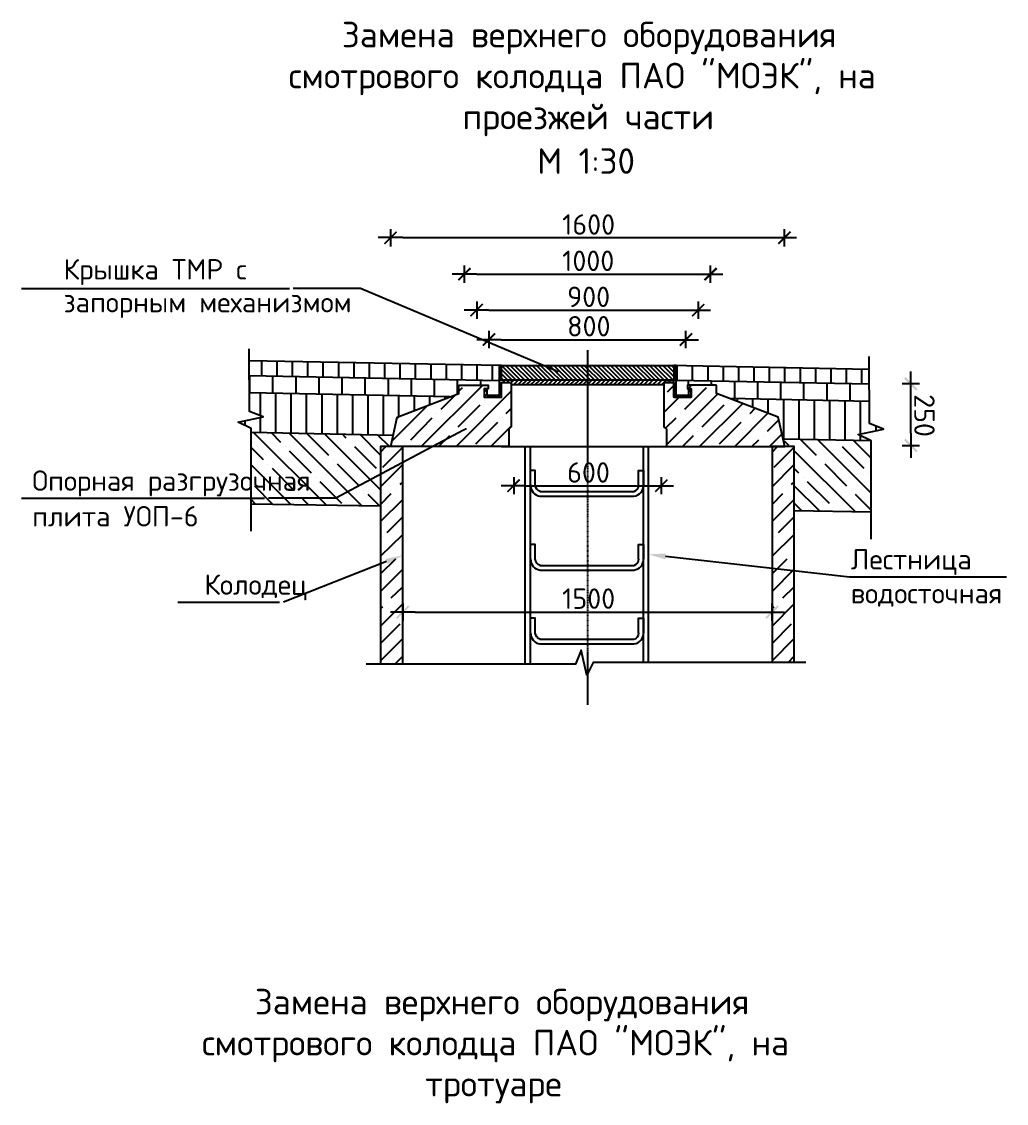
# Model space of a CAD drawing. Extents: x 8646 to 18206, y -17605 to -192.
# Drawn here: x 11870.8 to 12004.1, y -8153 to -8006.6 of the extents above; entities that cross this region are included whole.
import ezdxf

# ---------------------------------------------------------------- set-up
doc = ezdxf.new("R2010")
doc.units = 0
for name, color, linetype in [('PDF__0', 7, 'CONTINUOUS'), ('PDF__КОНСТРУКЦИЯ_КОЛОДЦА', 7, 'CONTINUOUS'), ('PDF__ТЕКСТ', 7, 'CONTINUOUS'), ('PDF__УСИЛЕНИЕ', 7, 'CONTINUOUS')]:
    doc.layers.add(name, color=color, linetype=linetype)
doc.styles.add('PDF_ISOCPEUR', font='isocpeur.ttf')

msp = doc.modelspace()

# ---------------------------------------------------------------- linework, layer by layer
at = {"layer": 'PDF__0', "linetype": 'CONTINUOUS'}
for points in [[(11922.428, -8035.825), (11919.08, -8035.825)], [(11920.733, -8034.681), (11920.733, -8037.012)], [(11972.435, -8035.825), (11975.74, -8035.825)], [(11974.087, -8037.012), (11974.087, -8034.681)], [(11930.734, -8039.597), (11930.734, -8041.928)], [(11964.086, -8041.928), (11964.086, -8039.597)], [(11932.429, -8040.783), (11929.081, -8040.783)], [(11962.433, -8040.783), (11965.739, -8040.783)], [(11932.429, -8044.47), (11932.429, -8046.801)], [(11962.433, -8046.801), (11962.433, -8044.47)], [(11934.082, -8045.657), (11930.734, -8045.657)], [(11960.738, -8045.657), (11964.086, -8045.657)], [(11934.082, -8048.454), (11934.082, -8050.785)], [(11960.738, -8050.785), (11960.738, -8048.454)], [(11935.735, -8049.641), (11932.429, -8049.641)], [(11959.085, -8049.641), (11962.433, -8049.641)], [(11991.208, -8057.269), (11991.208, -8053.963)], [(11992.353, -8055.616), (11990.022, -8055.616)], [(11991.208, -8062.312), (11991.208, -8065.617)], [(11990.022, -8063.964), (11992.353, -8063.964)], [(11937.43, -8068.245), (11937.43, -8070.576)], [(11957.433, -8070.576), (11957.433, -8068.245)], [(11939.083, -8069.431), (11935.735, -8069.431)], [(11955.738, -8069.431), (11959.085, -8069.431)], [(11922.428, -8085.366), (11922.428, -8087.697)], [(11972.435, -8087.697), (11972.435, -8085.366)], [(11924.081, -8086.51), (11920.733, -8086.51)], [(11970.74, -8086.51), (11974.087, -8086.51)]]:
    msp.add_lwpolyline(points, dxfattribs=at)
for points in [[(11921.496, -8034.935), (11920.012, -8036.757), (11919.843, -8036.588)], [(11921.665, -8035.105), (11921.496, -8034.935), (11920.012, -8036.757)], [(11973.155, -8036.588), (11973.367, -8036.757), (11974.808, -8034.935)], [(11973.367, -8036.757), (11974.808, -8034.935), (11975.02, -8035.105)], [(11931.497, -8039.851), (11930.014, -8041.673), (11929.844, -8041.504)], [(11931.666, -8040.063), (11931.497, -8039.851), (11930.014, -8041.673)], [(11963.154, -8041.504), (11963.366, -8041.673), (11964.807, -8039.851)], [(11963.366, -8041.673), (11964.807, -8039.851), (11965.018, -8040.063)], [(11933.15, -8044.725), (11931.666, -8046.547), (11931.497, -8046.377)], [(11933.319, -8044.894), (11933.15, -8044.725), (11931.666, -8046.547)], [(11961.501, -8046.377), (11961.671, -8046.547), (11963.154, -8044.725)], [(11961.671, -8046.547), (11963.154, -8044.725), (11963.323, -8044.894)], [(11934.802, -8048.708), (11933.362, -8050.53), (11933.15, -8050.361)], [(11935.014, -8048.878), (11934.802, -8048.708), (11933.362, -8050.53)], [(11959.848, -8050.361), (11960.018, -8050.53), (11961.501, -8048.708)], [(11960.018, -8050.53), (11961.501, -8048.708), (11961.671, -8048.878)], [(11992.141, -8056.336), (11990.276, -8054.895), (11990.488, -8054.684)], [(11991.929, -8056.548), (11992.141, -8056.336), (11990.276, -8054.895)], [(11990.488, -8063.032), (11990.276, -8063.244), (11992.141, -8064.685)], [(11990.276, -8063.244), (11992.141, -8064.685), (11991.929, -8064.897)], [(11938.15, -8068.499), (11936.667, -8070.321), (11936.498, -8070.152)], [(11938.32, -8068.669), (11938.15, -8068.499), (11936.667, -8070.321)], [(11956.5, -8070.152), (11956.67, -8070.321), (11958.153, -8068.499)], [(11956.67, -8070.321), (11958.153, -8068.499), (11958.323, -8068.669)], [(11923.148, -8085.578), (11921.665, -8087.442), (11921.496, -8087.23)], [(11923.318, -8085.79), (11923.148, -8085.578), (11921.665, -8087.442)], [(11971.502, -8087.23), (11971.672, -8087.442), (11973.155, -8085.578)], [(11971.672, -8087.442), (11973.155, -8085.578), (11973.325, -8085.79)]]:
    msp.add_solid(points, dxfattribs=at)
at = {"layer": 'PDF__КОНСТРУКЦИЯ_КОЛОДЦА', "linetype": 'CONTINUOUS'}
for points in [[(11901.874, -8075.576), (11901.874, -8061.676), (11900.137, -8060.828), (11903.527, -8060.066), (11901.662, -8059.345), (11901.62, -8050.869)], [(11985.826, -8076.636), (11985.826, -8063.329), (11984.089, -8062.481), (11987.479, -8061.761), (11985.614, -8060.998), (11985.572, -8051.929)]]:
    msp.add_lwpolyline(points, dxfattribs=at)
at = {"layer": 'PDF__УСИЛЕНИЕ', "linetype": 'CONTINUOUS'}
for points in [[(11922.428, -8035.825), (11972.435, -8035.825)], [(11932.429, -8040.783), (11962.433, -8040.783)], [(11870.811, -8042.733), (11907.087, -8042.733)], [(11943.193, -8053.878), (11943.066, -8053.794), (11916.707, -8042.733), (11907.595, -8042.733)], [(11934.082, -8045.657), (11960.738, -8045.657)], [(11935.735, -8049.641), (11959.085, -8049.641)], [(11947.431, -8051.039), (11947.431, -8051.124), (11947.431, -8051.166), (11947.431, -8051.293), (11947.431, -8051.336), (11947.431, -8051.463), (11947.431, -8051.505), (11947.431, -8051.632), (11947.431, -8051.675), (11947.431, -8051.802), (11947.431, -8051.844), (11947.431, -8051.971), (11947.431, -8052.014), (11947.431, -8052.141), (11947.431, -8052.183), (11947.431, -8052.31), (11947.431, -8052.353), (11947.431, -8052.48), (11947.431, -8052.522), (11947.431, -8052.649), (11947.431, -8052.692), (11947.431, -8052.819), (11947.431, -8052.861), (11947.431, -8052.988), (11947.431, -8053.031), (11947.431, -8053.158), (11947.431, -8053.2), (11947.431, -8053.327), (11947.431, -8053.37), (11947.431, -8053.497), (11947.431, -8053.539), (11947.431, -8053.666), (11947.431, -8053.709), (11947.431, -8053.836), (11947.431, -8053.878), (11947.431, -8054.006), (11947.431, -8054.048), (11947.431, -8054.175), (11947.431, -8054.217), (11947.431, -8054.345), (11947.431, -8054.387), (11947.431, -8054.514), (11947.431, -8054.556), (11947.431, -8054.684), (11947.431, -8054.726), (11947.431, -8054.853), (11947.431, -8054.895), (11947.431, -8055.023), (11947.431, -8055.065), (11947.431, -8055.192), (11947.431, -8055.234), (11947.431, -8055.362), (11947.431, -8055.404), (11947.431, -8055.531), (11947.431, -8055.574), (11947.431, -8055.701), (11947.431, -8055.743), (11947.431, -8055.87), (11947.431, -8055.913), (11947.431, -8056.04), (11947.431, -8056.082), (11947.431, -8056.209), (11947.431, -8056.252), (11947.431, -8056.379), (11947.431, -8056.421), (11947.431, -8056.548), (11947.431, -8056.591), (11947.431, -8056.718), (11947.431, -8056.76), (11947.431, -8056.887), (11947.431, -8056.93), (11947.431, -8057.057), (11947.431, -8057.099), (11947.431, -8057.226), (11947.431, -8057.269), (11947.431, -8057.396), (11947.431, -8057.438), (11947.431, -8057.565), (11947.431, -8057.608), (11947.431, -8057.735), (11947.431, -8057.777), (11947.431, -8057.904), (11947.431, -8057.947), (11947.431, -8058.074), (11947.431, -8058.116), (11947.431, -8058.243), (11947.431, -8058.286), (11947.431, -8058.413), (11947.431, -8058.455), (11947.431, -8058.582), (11947.431, -8058.625), (11947.431, -8058.752), (11947.431, -8058.794), (11947.431, -8058.921), (11947.431, -8058.964), (11947.431, -8059.091), (11947.431, -8059.133), (11947.431, -8059.26), (11947.431, -8059.303), (11947.431, -8059.43), (11947.431, -8059.472), (11947.431, -8059.599), (11947.431, -8059.642), (11947.431, -8059.769), (11947.431, -8059.811), (11947.431, -8059.939), (11947.431, -8059.981), (11947.431, -8060.108), (11947.431, -8060.15), (11947.431, -8060.278), (11947.431, -8060.32), (11947.431, -8060.447), (11947.431, -8060.489), (11947.431, -8060.617), (11947.431, -8060.659), (11947.431, -8060.786), (11947.431, -8060.828), (11947.431, -8060.956), (11947.431, -8060.998), (11947.431, -8061.125), (11947.431, -8061.168), (11947.431, -8061.295), (11947.431, -8061.337), (11947.431, -8061.464), (11947.431, -8061.507), (11947.431, -8061.634), (11947.431, -8061.676), (11947.431, -8061.803), (11947.431, -8061.846), (11947.431, -8061.973), (11947.431, -8062.015), (11947.431, -8062.142), (11947.431, -8062.185), (11947.431, -8062.312), (11947.431, -8062.354), (11947.431, -8062.481), (11947.431, -8062.524), (11947.431, -8062.651), (11947.431, -8062.693), (11947.431, -8062.82), (11947.431, -8062.863), (11947.431, -8062.99), (11947.431, -8063.032), (11947.431, -8063.159), (11947.431, -8063.202), (11947.431, -8063.329), (11947.431, -8063.371), (11947.431, -8063.498), (11947.431, -8063.541), (11947.431, -8063.668), (11947.431, -8063.71), (11947.431, -8063.837), (11947.431, -8063.88), (11947.431, -8064.007), (11947.431, -8064.049), (11947.431, -8064.176), (11947.431, -8064.219), (11947.431, -8064.346), (11947.431, -8064.388), (11947.431, -8064.515), (11947.431, -8064.558), (11947.431, -8064.685), (11947.431, -8064.727), (11947.431, -8064.854), (11947.431, -8064.897), (11947.431, -8065.024), (11947.431, -8065.066), (11947.431, -8065.193), (11947.431, -8065.236), (11947.431, -8065.363), (11947.431, -8065.405), (11947.431, -8065.533), (11947.431, -8065.575), (11947.431, -8065.702), (11947.431, -8065.744), (11947.431, -8065.872), (11947.431, -8065.914), (11947.431, -8066.041), (11947.431, -8066.083), (11947.431, -8066.211)], [(11935.481, -8053.116), (11901.62, -8052.522)], [(11903.315, -8054.556), (11903.315, -8052.565)], [(11905.392, -8054.599), (11905.392, -8052.607)], [(11907.468, -8054.641), (11907.468, -8052.607)], [(11909.545, -8054.684), (11909.545, -8052.649)], [(11911.621, -8054.726), (11911.621, -8052.692)], [(11913.74, -8054.768), (11913.74, -8052.734)], [(11915.817, -8054.811), (11915.817, -8052.777)], [(11917.893, -8054.895), (11917.893, -8052.819)], [(11919.97, -8054.938), (11919.97, -8052.861)], [(11922.046, -8054.98), (11922.046, -8052.861)], [(11924.123, -8055.023), (11924.123, -8052.904)], [(11926.242, -8055.065), (11926.242, -8052.946)], [(11928.319, -8055.107), (11928.319, -8052.988)], [(11930.395, -8055.15), (11930.395, -8053.031)], [(11932.472, -8055.192), (11932.472, -8053.073)], [(11934.548, -8055.234), (11934.548, -8053.073)], [(11935.481, -8053.539), (11935.777, -8053.243)], [(11937.769, -8055.107), (11935.777, -8053.116)], [(11937.218, -8055.107), (11935.777, -8053.666)], [(11938.362, -8055.107), (11936.37, -8053.116)], [(11938.956, -8055.107), (11936.964, -8053.116)], [(11939.549, -8055.107), (11937.557, -8053.116)], [(11940.142, -8055.107), (11938.15, -8053.116)], [(11940.735, -8055.107), (11938.744, -8053.116)], [(11941.329, -8055.107), (11939.337, -8053.116)], [(11941.922, -8055.107), (11939.93, -8053.116)], [(11942.515, -8055.107), (11940.524, -8053.116)], [(11943.109, -8055.107), (11941.074, -8053.116)], [(11943.702, -8055.107), (11941.668, -8053.116)], [(11944.253, -8055.107), (11942.261, -8053.116)], [(11944.846, -8055.107), (11942.854, -8053.116)], [(11945.439, -8055.107), (11943.448, -8053.116)], [(11946.033, -8055.107), (11944.041, -8053.116)], [(11946.626, -8055.107), (11944.634, -8053.116)], [(11947.219, -8055.107), (11945.228, -8053.116)], [(11947.813, -8055.107), (11947.431, -8054.726), (11945.821, -8053.116)], [(11948.406, -8055.107), (11947.431, -8054.133), (11946.414, -8053.116)], [(11948.999, -8055.107), (11947.431, -8053.582), (11946.965, -8053.116)], [(11949.593, -8055.107), (11947.558, -8053.116)], [(11950.144, -8055.107), (11948.152, -8053.116)], [(11950.737, -8055.107), (11948.745, -8053.116)], [(11951.33, -8055.107), (11949.338, -8053.116)], [(11951.923, -8055.107), (11949.932, -8053.116)], [(11952.517, -8055.107), (11950.525, -8053.116)], [(11953.11, -8055.107), (11951.118, -8053.116)], [(11953.703, -8055.107), (11951.712, -8053.116)], [(11954.297, -8055.107), (11952.305, -8053.116)], [(11954.89, -8055.107), (11952.898, -8053.116)], [(11955.483, -8055.107), (11953.449, -8053.116)], [(11956.077, -8055.107), (11954.042, -8053.116)], [(11956.627, -8055.107), (11954.636, -8053.116)], [(11957.221, -8055.107), (11955.229, -8053.116)], [(11957.814, -8055.107), (11955.822, -8053.116)], [(11958.407, -8055.107), (11956.416, -8053.116)], [(11959.001, -8055.107), (11957.009, -8053.116)], [(11957.602, -8053.116), (11959.128, -8054.641), (11959.424, -8054.345)], [(11958.195, -8053.116), (11959.128, -8054.048), (11959.424, -8053.751)], [(11985.572, -8053.666), (11958.577, -8053.116)], [(11958.789, -8053.116), (11959.128, -8053.455), (11959.424, -8053.158)], [(11959.552, -8055.15), (11959.552, -8053.158)], [(11961.628, -8055.192), (11961.628, -8053.2)], [(11963.747, -8055.234), (11963.747, -8053.243)], [(11965.824, -8055.277), (11965.824, -8053.285)], [(11967.9, -8055.319), (11967.9, -8053.327)], [(11969.977, -8055.362), (11969.977, -8053.37)], [(11972.053, -8055.404), (11972.053, -8053.412)], [(11974.13, -8055.446), (11974.13, -8053.412)], [(11976.249, -8055.489), (11976.249, -8053.455)], [(11978.325, -8055.531), (11978.325, -8053.497)], [(11980.402, -8055.574), (11980.402, -8053.539)], [(11982.478, -8055.616), (11982.478, -8053.582)], [(11984.555, -8055.658), (11984.555, -8053.624)], [(11935.481, -8055.234), (11901.662, -8054.514)], [(11901.705, -8056.845), (11901.705, -8054.514)], [(11904.841, -8056.93), (11904.841, -8054.599)], [(11907.977, -8056.972), (11907.977, -8054.684)], [(11911.113, -8057.057), (11911.113, -8054.726)], [(11914.206, -8057.099), (11914.206, -8054.811)], [(11917.342, -8057.184), (11917.342, -8054.853)], [(11920.478, -8057.226), (11920.478, -8054.938)], [(11923.614, -8057.311), (11923.614, -8054.98)], [(11926.708, -8057.353), (11926.708, -8055.065)], [(11929.844, -8057.014), (11929.844, -8055.15)], [(11935.481, -8054.133), (11935.777, -8053.836)], [(11935.481, -8054.726), (11935.777, -8054.429)], [(11935.481, -8055.319), (11935.777, -8054.98)], [(11935.481, -8055.913), (11935.777, -8055.574), (11935.904, -8055.446), (11936.243, -8055.107)], [(11936.625, -8055.107), (11935.777, -8054.26)], [(11936.031, -8055.107), (11935.777, -8054.853)], [(11936.498, -8055.446), (11936.837, -8055.107)], [(11937.091, -8055.446), (11937.43, -8055.107)], [(11937.43, -8055.701), (11938.023, -8055.107)], [(11938.023, -8055.701), (11938.617, -8055.107)], [(11938.574, -8055.701), (11939.21, -8055.107)], [(11939.167, -8055.701), (11939.803, -8055.107)], [(11939.761, -8055.701), (11940.396, -8055.107)], [(11940.354, -8055.701), (11940.99, -8055.107)], [(11940.947, -8055.701), (11941.541, -8055.107)], [(11941.541, -8055.701), (11942.134, -8055.107)], [(11942.134, -8055.701), (11942.727, -8055.107)], [(11942.727, -8055.701), (11943.321, -8055.107)], [(11943.321, -8055.701), (11943.914, -8055.107)], [(11943.914, -8055.701), (11944.507, -8055.107)], [(11944.507, -8055.701), (11945.1, -8055.107)], [(11945.058, -8055.701), (11945.694, -8055.107)], [(11945.651, -8055.701), (11946.287, -8055.107)], [(11946.245, -8055.701), (11946.88, -8055.107)], [(11946.838, -8055.701), (11947.431, -8055.107)], [(11947.431, -8055.701), (11948.025, -8055.107)], [(11948.025, -8055.701), (11948.618, -8055.107)], [(11948.618, -8055.701), (11949.211, -8055.107)], [(11949.211, -8055.701), (11949.805, -8055.107)], [(11949.805, -8055.701), (11950.398, -8055.107)], [(11950.398, -8055.701), (11950.991, -8055.107)], [(11950.991, -8055.701), (11951.584, -8055.107)], [(11951.542, -8055.701), (11952.178, -8055.107)], [(11952.135, -8055.701), (11952.771, -8055.107)], [(11952.729, -8055.701), (11953.364, -8055.107)], [(11953.322, -8055.701), (11953.915, -8055.107)], [(11953.915, -8055.701), (11954.509, -8055.107)], [(11954.509, -8055.701), (11955.102, -8055.107)], [(11955.102, -8055.701), (11955.695, -8055.107)], [(11955.695, -8055.701), (11956.288, -8055.107)], [(11956.288, -8055.701), (11956.882, -8055.107)], [(11956.882, -8055.701), (11957.475, -8055.107)], [(11957.475, -8055.701), (11958.068, -8055.107)], [(11958.323, -8055.446), (11958.662, -8055.107)], [(11958.916, -8055.446), (11959.424, -8054.938)], [(11985.614, -8055.658), (11959.467, -8055.15)], [(11924.886, -8064.092), (11933.234, -8055.785)], [(11930.014, -8056.633), (11930.522, -8056.124)], [(11932.98, -8055.785), (11932.98, -8055.192)], [(11933.446, -8056.76), (11933.828, -8056.379)], [(11935.481, -8056.506), (11935.777, -8056.167)], [(11958.238, -8056.718), (11959.128, -8055.828), (11959.424, -8055.531)], [(11959.128, -8056.421), (11959.424, -8056.124)], [(11960.611, -8059.049), (11963.535, -8056.124)], [(11961.035, -8056.294), (11961.501, -8055.785)], [(11961.077, -8056.802), (11961.459, -8056.421)], [(11961.12, -8055.785), (11961.12, -8055.192)], [(11964.213, -8055.785), (11964.213, -8055.234)], [(11967.349, -8057.65), (11967.349, -8055.319)], [(11970.485, -8057.692), (11970.485, -8055.362)], [(11973.621, -8057.777), (11973.621, -8055.404)], [(11976.715, -8057.82), (11976.715, -8055.489)], [(11979.851, -8057.862), (11979.851, -8055.531)], [(11982.987, -8057.947), (11982.987, -8055.616)], [(11928.785, -8057.396), (11901.662, -8056.845)], [(11903.146, -8059.896), (11903.146, -8056.887)], [(11905.222, -8062.269), (11905.222, -8056.93)], [(11907.299, -8062.312), (11907.299, -8056.972)], [(11909.375, -8062.354), (11909.375, -8057.014)], [(11911.494, -8062.396), (11911.494, -8057.057)], [(11913.571, -8062.439), (11913.571, -8057.099)], [(11915.647, -8062.481), (11915.647, -8057.142)], [(11917.724, -8062.524), (11917.724, -8057.184)], [(11919.8, -8062.566), (11919.8, -8057.226)], [(11921.877, -8060.023), (11921.877, -8057.269)], [(11923.996, -8059.218), (11923.996, -8057.311)], [(11926.072, -8058.455), (11926.072, -8057.353)], [(11927.598, -8059.049), (11929.505, -8057.142)], [(11928.149, -8057.65), (11928.149, -8057.396)], [(11929.632, -8064.092), (11937.091, -8056.633)], [(11933.446, -8057.353), (11933.828, -8056.972)], [(11933.489, -8057.862), (11933.489, -8057.862)], [(11933.912, -8057.438), (11934.167, -8057.184)], [(11934.506, -8057.438), (11934.76, -8057.184)], [(11935.099, -8057.438), (11935.353, -8057.184)], [(11935.481, -8057.099), (11935.777, -8056.76)], [(11935.692, -8057.438), (11935.777, -8057.353)], [(11957.772, -8059.515), (11959.848, -8057.438), (11960.103, -8057.184)], [(11958.111, -8063.88), (11965.018, -8057.014)], [(11959.128, -8057.014), (11959.424, -8056.718)], [(11959.255, -8057.438), (11959.509, -8057.184)], [(11960.442, -8057.438), (11960.696, -8057.184)], [(11961.035, -8057.438), (11961.459, -8057.014)], [(11966.502, -8057.862), (11966.502, -8057.862)], [(11985.614, -8057.989), (11966.671, -8057.608)], [(11967.731, -8058.031), (11967.731, -8057.65)], [(11969.807, -8058.837), (11969.807, -8057.692)], [(11971.884, -8059.599), (11971.884, -8057.735)], [(11974.003, -8063.117), (11974.003, -8057.777)], [(11976.079, -8063.159), (11976.079, -8057.82)], [(11978.156, -8063.202), (11978.156, -8057.862)], [(11980.232, -8063.244), (11980.232, -8057.904)], [(11982.309, -8063.286), (11982.309, -8057.947)], [(11984.386, -8062.439), (11984.386, -8057.989)], [(11991.208, -8062.312), (11991.208, -8057.269)], [(11920.945, -8063.371), (11925.733, -8058.582)], [(11929.929, -8061.422), (11932.895, -8058.455)], [(11936.413, -8059.642), (11937.091, -8058.964)], [(11962.603, -8064.092), (11968.451, -8058.286)], [(11962.942, -8061.422), (11965.908, -8058.455)], [(11969.426, -8059.642), (11970.146, -8058.921)], [(11901.069, -8061.252), (11901.069, -8060.617)], [(11903.146, -8062.227), (11903.146, -8060.15)], [(11921.623, -8060.32), (11921.919, -8060.023)], [(11923.487, -8063.202), (11926.411, -8060.235)], [(11927.005, -8059.642), (11927.005, -8059.642)], [(11932.302, -8063.753), (11935.269, -8060.828)], [(11935.862, -8060.235), (11935.862, -8060.235)], [(11957.984, -8061.634), (11959.424, -8060.235)], [(11960.018, -8059.642), (11960.018, -8059.642)], [(11965.315, -8063.753), (11968.239, -8060.828)], [(11967.349, -8064.092), (11971.841, -8059.599)], [(11968.833, -8060.235), (11968.833, -8060.235)], [(11971.799, -8062.015), (11973.325, -8060.489)], [(11921.114, -8062.608), (11901.874, -8062.185)], [(11912.087, -8072.059), (11902.213, -8062.227)], [(11930.776, -8061.803), (11930.649, -8061.888), (11913.359, -8071.084), (11904.247, -8071.084)], [(11905.9, -8063.541), (11904.629, -8062.269)], [(11916.876, -8072.144), (11907.044, -8062.312)], [(11912.384, -8065.321), (11909.46, -8062.396)], [(11919.419, -8069.982), (11911.833, -8062.396)], [(11914.757, -8062.99), (11914.249, -8062.439)], [(11919.419, -8065.278), (11916.664, -8062.481)], [(11929.378, -8062.015), (11929.378, -8062.015)], [(11934.336, -8064.092), (11937.091, -8061.337)], [(11962.349, -8062.015), (11962.349, -8062.015)], [(11972.053, -8064.092), (11973.748, -8062.439)], [(11986.504, -8061.973), (11986.504, -8061.337)], [(11915.351, -8063.541), (11915.351, -8063.541)], [(11920.606, -8064.092), (11919.038, -8062.566)], [(11922.894, -8063.753), (11922.894, -8063.753)], [(11927.259, -8064.092), (11928.785, -8062.608)], [(11960.272, -8064.092), (11961.755, -8062.608)], [(11969.68, -8064.092), (11970.612, -8063.202)], [(11971.206, -8062.608), (11971.206, -8062.608)], [(11985.826, -8063.329), (11973.876, -8063.117)], [(11974.681, -8063.964), (11974.087, -8063.371)], [(11978.41, -8065.321), (11976.249, -8063.159)], [(11985.826, -8070.406), (11978.622, -8063.202)], [(11981.377, -8063.541), (11981.377, -8063.541)], [(11985.826, -8065.66), (11983.453, -8063.286)], [(11984.386, -8063.329), (11984.386, -8062.651)], [(11903.569, -8065.914), (11901.874, -8064.219)], [(11906.493, -8064.134), (11906.493, -8064.134)], [(11910.053, -8067.694), (11907.087, -8064.727)], [(11918.868, -8067.101), (11915.944, -8064.134)], [(11935.777, -8064.092), (11959.128, -8064.092)], [(11936.667, -8064.092), (11936.752, -8064.007)], [(11983.707, -8072.949), (11975.401, -8064.685)], [(11984.894, -8067.101), (11981.928, -8064.134)], [(11907.256, -8071.974), (11901.874, -8066.592)], [(11904.163, -8066.507), (11904.163, -8066.507)], [(11912.977, -8065.914), (11912.977, -8065.914)], [(11916.537, -8069.474), (11913.571, -8066.507)], [(11947.431, -8066.253), (11947.431, -8066.338)], [(11947.431, -8066.38), (11947.431, -8066.38)], [(11947.431, -8066.422), (11947.431, -8066.507)], [(11947.431, -8066.55), (11947.431, -8066.55)], [(11947.431, -8066.592), (11947.431, -8066.677)], [(11947.431, -8066.719), (11947.431, -8066.719)], [(11947.431, -8066.761), (11947.431, -8066.846)], [(11979.003, -8065.914), (11979.003, -8065.914)], [(11982.521, -8069.474), (11979.597, -8066.507)], [(11907.68, -8070.025), (11904.756, -8067.101)], [(11910.647, -8068.287), (11910.647, -8068.287)], [(11947.431, -8066.889), (11947.431, -8066.889)], [(11947.431, -8066.931), (11947.431, -8067.016)], [(11947.431, -8067.058), (11947.431, -8067.058)], [(11947.431, -8067.101), (11947.431, -8067.185)], [(11947.431, -8067.228), (11947.431, -8067.228)], [(11947.431, -8067.27), (11947.431, -8067.355)], [(11947.431, -8067.397), (11947.431, -8067.397)], [(11947.431, -8067.44), (11947.431, -8067.524)], [(11947.431, -8067.567), (11947.431, -8067.567)], [(11947.431, -8067.609), (11947.431, -8067.694)], [(11947.431, -8067.736), (11947.431, -8067.736)], [(11947.431, -8067.779), (11947.431, -8067.863)], [(11947.431, -8067.906), (11947.431, -8067.906)], [(11947.431, -8067.948), (11947.431, -8068.033)], [(11947.431, -8068.075), (11947.431, -8068.075)], [(11947.431, -8068.118), (11947.431, -8068.202)], [(11947.431, -8068.245), (11947.431, -8068.245)], [(11947.431, -8068.287), (11947.431, -8068.372)], [(11976.037, -8067.694), (11975.401, -8067.058)], [(11976.63, -8068.287), (11976.63, -8068.287)], [(11985.487, -8067.694), (11985.487, -8067.694)], [(11904.841, -8071.932), (11902.383, -8069.474)], [(11914.164, -8071.805), (11911.24, -8068.88)], [(11939.083, -8069.431), (11955.738, -8069.431)], [(11947.431, -8068.414), (11947.431, -8068.414)], [(11947.431, -8068.457), (11947.431, -8068.541)], [(11947.431, -8068.584), (11947.431, -8068.584)], [(11947.431, -8068.626), (11947.431, -8068.711)], [(11947.431, -8068.753), (11947.431, -8068.753)], [(11947.431, -8068.796), (11947.431, -8068.88)], [(11947.431, -8068.923), (11947.431, -8068.923)], [(11947.431, -8068.965), (11947.431, -8069.05)], [(11947.431, -8069.092), (11947.431, -8069.092)], [(11947.431, -8069.135), (11947.431, -8069.219)], [(11947.431, -8069.262), (11947.431, -8069.262)], [(11947.431, -8069.304), (11947.431, -8069.389)], [(11947.431, -8069.431), (11947.431, -8069.431)], [(11947.431, -8069.474), (11947.431, -8069.558)], [(11947.431, -8069.601), (11947.431, -8069.601)], [(11947.431, -8069.643), (11947.431, -8069.728)], [(11947.431, -8069.77), (11947.431, -8069.77)], [(11978.876, -8072.864), (11975.401, -8069.431)], [(11980.19, -8071.805), (11977.224, -8068.88)], [(11870.811, -8071.084), (11903.697, -8071.084)], [(11908.273, -8070.618), (11908.273, -8070.618)], [(11909.672, -8072.016), (11908.867, -8071.211)], [(11917.131, -8070.025), (11917.131, -8070.025)], [(11919.292, -8072.186), (11917.724, -8070.618)], [(11947.431, -8069.813), (11947.431, -8069.898)], [(11947.431, -8069.94), (11947.431, -8069.94)], [(11947.431, -8069.982), (11947.431, -8070.067)], [(11947.431, -8070.109), (11947.431, -8070.109)], [(11947.431, -8070.152), (11947.431, -8070.237)], [(11947.431, -8070.279), (11947.431, -8070.279)], [(11947.431, -8070.321), (11947.431, -8070.406)], [(11947.431, -8070.448), (11947.431, -8070.448)], [(11947.431, -8070.491), (11947.431, -8070.576)], [(11947.431, -8070.618), (11947.431, -8070.618)], [(11947.431, -8070.66), (11947.431, -8070.745)], [(11947.431, -8070.787), (11947.431, -8070.787)], [(11947.431, -8070.83), (11947.431, -8070.915)], [(11947.431, -8070.957), (11947.431, -8070.957)], [(11947.431, -8070.999), (11947.431, -8071.084)], [(11947.431, -8071.126), (11947.431, -8071.126)], [(11947.431, -8071.169), (11947.431, -8071.254)], [(11983.114, -8070.025), (11983.114, -8070.025)], [(11985.826, -8072.737), (11983.707, -8070.618)], [(11902.468, -8071.889), (11901.874, -8071.296)], [(11919.419, -8072.186), (11901.874, -8071.889)], [(11947.431, -8071.296), (11947.431, -8071.296)], [(11947.431, -8071.338), (11947.431, -8071.423)], [(11947.431, -8071.466), (11947.431, -8071.466)], [(11947.431, -8071.508), (11947.431, -8071.593)], [(11947.431, -8071.635), (11947.431, -8071.635)], [(11947.431, -8071.677), (11947.431, -8071.762)], [(11947.431, -8071.805), (11947.431, -8071.805)], [(11947.431, -8071.847), (11947.431, -8071.932)], [(11947.431, -8071.974), (11947.431, -8071.974)], [(11947.431, -8072.016), (11947.431, -8072.101)], [(11947.431, -8072.144), (11947.431, -8072.144)], [(11947.431, -8072.186), (11947.431, -8072.271)], [(11947.431, -8072.313), (11947.431, -8072.313)], [(11947.431, -8072.355), (11947.431, -8072.44)], [(11947.431, -8072.483), (11947.431, -8072.483)], [(11947.431, -8072.525), (11947.431, -8072.61)], [(11947.431, -8072.652), (11947.431, -8072.652)], [(11947.431, -8072.695), (11947.431, -8072.779)], [(11976.461, -8072.822), (11975.401, -8071.762)], [(11980.783, -8072.398), (11980.783, -8072.398)], [(11947.431, -8072.822), (11947.431, -8072.822)], [(11947.431, -8072.864), (11947.431, -8072.949)], [(11947.431, -8072.991), (11947.431, -8072.991)], [(11947.431, -8073.034), (11947.431, -8073.118)], [(11947.431, -8073.161), (11947.431, -8073.161)], [(11947.431, -8073.203), (11947.431, -8073.288)], [(11947.431, -8073.33), (11947.431, -8073.33)], [(11947.431, -8073.373), (11947.431, -8073.457)], [(11947.431, -8073.5), (11947.431, -8073.5)], [(11947.431, -8073.542), (11947.431, -8073.627)], [(11947.431, -8073.669), (11947.431, -8073.669)], [(11947.431, -8073.712), (11947.431, -8073.796)], [(11947.431, -8073.839), (11947.431, -8073.839)], [(11947.431, -8073.881), (11947.431, -8073.966)], [(11947.431, -8074.008), (11947.431, -8074.008)], [(11947.431, -8074.051), (11947.431, -8074.135)], [(11947.431, -8074.178), (11947.431, -8074.178)], [(11985.826, -8072.991), (11975.401, -8072.822)], [(11947.431, -8074.22), (11947.431, -8074.305)], [(11947.431, -8074.347), (11947.431, -8074.347)], [(11947.431, -8074.39), (11947.431, -8074.474)], [(11947.431, -8074.517), (11947.431, -8074.517)], [(11947.431, -8074.559), (11947.431, -8074.644)], [(11947.431, -8074.686), (11947.431, -8074.686)], [(11947.431, -8074.729), (11947.431, -8074.813)], [(11947.431, -8074.856), (11947.431, -8074.856)], [(11947.431, -8074.898), (11947.431, -8074.983)], [(11947.431, -8075.025), (11947.431, -8075.025)], [(11947.431, -8075.068), (11947.431, -8075.152)], [(11947.431, -8075.195), (11947.431, -8075.195)], [(11947.431, -8075.237), (11947.431, -8075.322)], [(11947.431, -8075.364), (11947.431, -8075.364)], [(11947.431, -8075.407), (11947.431, -8075.491)], [(11947.431, -8075.534), (11947.431, -8075.534)], [(11947.431, -8075.576), (11947.431, -8075.661)], [(11947.431, -8075.703), (11947.431, -8075.703)], [(11947.431, -8075.746), (11947.431, -8075.831)], [(11947.431, -8075.873), (11947.431, -8075.873)], [(11947.431, -8075.915), (11947.431, -8076)], [(11947.431, -8076.042), (11947.431, -8076.042)], [(11947.431, -8076.085), (11947.431, -8076.17)], [(11947.431, -8076.212), (11947.431, -8076.212)], [(11947.431, -8076.254), (11947.431, -8076.339)], [(11947.431, -8076.381), (11947.431, -8076.381)], [(11947.431, -8076.424), (11947.431, -8076.509)], [(11947.431, -8076.551), (11947.431, -8076.551)], [(11947.431, -8076.593), (11947.431, -8076.678)], [(11947.431, -8076.72), (11947.431, -8076.72)], [(11947.431, -8076.763), (11947.431, -8076.848)], [(11947.431, -8076.89), (11947.431, -8076.89)], [(11947.431, -8076.932), (11947.431, -8077.017)], [(11947.431, -8077.06), (11947.431, -8077.06)], [(11947.431, -8077.102), (11947.431, -8077.187)], [(11947.431, -8077.229), (11947.431, -8077.229)], [(11947.431, -8077.271), (11947.431, -8077.356)], [(11947.431, -8077.399), (11947.431, -8077.399)], [(11947.431, -8077.441), (11947.431, -8077.526)], [(11947.431, -8077.568), (11947.431, -8077.568)], [(11947.431, -8077.61), (11947.431, -8077.695)], [(11947.431, -8077.738), (11947.431, -8077.738)], [(11947.431, -8077.78), (11947.431, -8077.865)], [(11947.431, -8077.907), (11947.431, -8077.907)], [(11947.431, -8077.949), (11947.431, -8078.034)], [(11947.431, -8078.077), (11947.431, -8078.077)], [(11947.431, -8078.119), (11947.431, -8078.204)], [(11947.431, -8078.246), (11947.431, -8078.246)], [(11947.431, -8078.288), (11947.431, -8078.373)], [(11947.431, -8078.416), (11947.431, -8078.416)], [(11947.431, -8078.458), (11947.431, -8078.543)], [(11947.431, -8078.585), (11947.431, -8078.585)], [(11947.431, -8078.628), (11947.431, -8078.712)], [(11947.431, -8078.755), (11947.431, -8078.755)], [(11947.431, -8078.797), (11947.431, -8078.882)], [(11947.431, -8078.924), (11947.431, -8078.924)], [(11947.431, -8078.967), (11947.431, -8079.051)], [(11947.431, -8079.094), (11947.431, -8079.094)], [(11947.431, -8079.136), (11947.431, -8079.221)], [(11947.431, -8079.263), (11947.431, -8079.263)], [(11947.431, -8079.306), (11947.431, -8079.39)], [(11947.431, -8079.433), (11947.431, -8079.433)], [(11947.431, -8079.475), (11947.431, -8079.56)], [(11947.431, -8079.602), (11947.431, -8079.602)], [(11947.431, -8079.645), (11947.431, -8079.729)], [(11947.431, -8079.772), (11947.431, -8079.772)], [(11947.431, -8079.814), (11947.431, -8079.899)], [(11947.431, -8079.941), (11947.431, -8079.941)], [(11947.431, -8079.984), (11947.431, -8080.068)], [(11947.431, -8080.111), (11947.431, -8080.111)], [(11947.431, -8080.153), (11947.431, -8080.238)], [(11947.431, -8080.28), (11947.431, -8080.28)], [(11947.431, -8080.323), (11947.431, -8080.407)], [(11947.431, -8080.45), (11947.431, -8080.45)], [(11947.431, -8080.492), (11947.431, -8080.577)], [(11947.431, -8080.619), (11947.431, -8080.619)], [(11947.431, -8080.662), (11947.431, -8080.746)], [(11947.431, -8080.789), (11947.431, -8080.789)], [(11947.431, -8080.831), (11947.431, -8080.916)], [(11947.431, -8080.958), (11947.431, -8080.958)], [(11947.431, -8081.001), (11947.431, -8081.085)], [(11947.431, -8081.128), (11947.431, -8081.128)], [(11947.431, -8081.17), (11947.431, -8081.255)], [(11947.431, -8081.297), (11947.431, -8081.297)], [(11947.431, -8081.34), (11947.431, -8081.425)], [(11947.431, -8081.467), (11947.431, -8081.467)], [(11947.431, -8081.509), (11947.431, -8081.594)], [(11947.431, -8081.636), (11947.431, -8081.636)], [(11947.431, -8081.679), (11947.431, -8081.764)], [(11947.431, -8081.806), (11947.431, -8081.806)], [(11947.431, -8081.848), (11947.431, -8081.933)], [(11947.431, -8081.975), (11947.431, -8081.975)], [(11947.431, -8082.018), (11947.431, -8082.103)], [(11947.431, -8082.145), (11947.431, -8082.145)], [(11947.431, -8082.187), (11947.431, -8082.272)], [(11947.431, -8082.314), (11947.431, -8082.314)], [(11947.431, -8082.357), (11947.431, -8082.442)], [(11947.431, -8082.484), (11947.431, -8082.484)], [(11947.431, -8082.526), (11947.431, -8082.611)], [(11947.431, -8082.653), (11947.431, -8082.653)], [(11947.431, -8082.696), (11947.431, -8082.781)], [(11947.431, -8082.823), (11947.431, -8082.823)], [(11947.431, -8082.865), (11947.431, -8082.95)], [(11947.431, -8082.993), (11947.431, -8082.993)], [(11947.431, -8083.035), (11947.431, -8083.12)], [(11947.431, -8083.162), (11947.431, -8083.162)], [(11947.431, -8083.204), (11947.431, -8083.289)], [(11947.431, -8083.332), (11947.431, -8083.332)], [(11947.431, -8083.374), (11947.431, -8083.459)], [(11947.431, -8083.501), (11947.431, -8083.501)], [(11947.431, -8083.543), (11947.431, -8083.628)], [(11947.431, -8083.671), (11947.431, -8083.671)], [(11947.431, -8083.713), (11947.431, -8083.798)], [(11947.431, -8083.84), (11947.431, -8083.84)], [(11947.431, -8083.882), (11947.431, -8083.967)], [(11947.431, -8084.01), (11947.431, -8084.01)], [(11947.431, -8084.052), (11947.431, -8084.137)], [(11947.431, -8084.179), (11947.431, -8084.179)], [(11947.431, -8084.222), (11947.431, -8084.306)], [(11947.431, -8084.349), (11947.431, -8084.349)], [(11947.431, -8084.391), (11947.431, -8084.476)], [(11947.431, -8084.518), (11947.431, -8084.518)], [(11947.431, -8084.561), (11947.431, -8084.645)], [(11947.431, -8084.688), (11947.431, -8084.688)], [(11947.431, -8084.73), (11947.431, -8084.815)], [(11947.431, -8084.857), (11947.431, -8084.857)], [(11947.431, -8084.9), (11947.431, -8084.984)], [(11947.431, -8085.027), (11947.431, -8085.027)], [(11947.431, -8085.069), (11947.431, -8085.154)], [(11947.431, -8085.196), (11947.431, -8085.196)], [(11947.431, -8085.239), (11947.431, -8085.323)], [(11947.431, -8085.366), (11947.431, -8085.366)], [(11947.431, -8085.408), (11947.431, -8085.493)], [(11947.431, -8085.535), (11947.431, -8085.535)], [(11947.431, -8085.578), (11947.431, -8085.662)], [(11947.431, -8085.705), (11947.431, -8085.705)], [(11947.431, -8085.747), (11947.431, -8085.832)], [(11947.431, -8085.874), (11947.431, -8085.874)], [(11924.081, -8086.51), (11970.74, -8086.51)], [(11947.431, -8085.917), (11947.431, -8086.001)], [(11947.431, -8086.044), (11947.431, -8086.044)], [(11947.431, -8086.086), (11947.431, -8086.171)], [(11947.431, -8086.213), (11947.431, -8086.213)], [(11947.431, -8086.256), (11947.431, -8086.34)], [(11947.431, -8086.383), (11947.431, -8086.383)], [(11947.431, -8086.425), (11947.431, -8086.51)], [(11947.431, -8086.552), (11947.431, -8086.552)], [(11947.431, -8086.595), (11947.431, -8086.679)], [(11947.431, -8086.722), (11947.431, -8086.722)], [(11947.431, -8086.764), (11947.431, -8086.849)], [(11947.431, -8086.891), (11947.431, -8086.891)], [(11947.431, -8086.934), (11947.431, -8087.018)], [(11947.431, -8087.061), (11947.431, -8087.061)], [(11947.431, -8087.103), (11947.431, -8087.188)], [(11947.431, -8087.23), (11947.431, -8087.23)], [(11947.431, -8087.273), (11947.431, -8087.358)], [(11947.431, -8087.4), (11947.431, -8087.4)], [(11947.431, -8087.442), (11947.431, -8087.527)], [(11947.431, -8087.569), (11947.431, -8087.569)], [(11947.431, -8087.612), (11947.431, -8087.697)], [(11947.431, -8087.739), (11947.431, -8087.739)], [(11947.431, -8087.781), (11947.431, -8087.866)], [(11947.431, -8087.908), (11947.431, -8087.908)], [(11947.431, -8087.951), (11947.431, -8088.036)], [(11947.431, -8088.078), (11947.431, -8088.078)], [(11947.431, -8088.12), (11947.431, -8088.205)], [(11947.431, -8088.247), (11947.431, -8088.247)], [(11947.431, -8088.29), (11947.431, -8088.375)], [(11947.431, -8088.417), (11947.431, -8088.417)], [(11947.431, -8088.459), (11947.431, -8088.544)], [(11947.431, -8088.587), (11947.431, -8088.587)], [(11947.431, -8088.629), (11947.431, -8088.714)], [(11947.431, -8088.756), (11947.431, -8088.756)], [(11947.431, -8088.798), (11947.431, -8088.883)], [(11947.431, -8088.926), (11947.431, -8088.926)], [(11947.431, -8088.968), (11947.431, -8089.053)], [(11947.431, -8089.095), (11947.431, -8089.095)], [(11947.431, -8089.137), (11947.431, -8089.222)], [(11947.431, -8089.265), (11947.431, -8089.265)], [(11947.431, -8089.307), (11947.431, -8089.392)], [(11947.431, -8089.434), (11947.431, -8089.434)], [(11947.431, -8089.476), (11947.431, -8089.561)], [(11947.431, -8089.604), (11947.431, -8089.604)], [(11947.431, -8089.646), (11947.431, -8089.731)], [(11947.431, -8089.773), (11947.431, -8089.773)], [(11947.431, -8089.815), (11947.431, -8089.9)], [(11947.431, -8089.943), (11947.431, -8089.943)], [(11947.431, -8089.985), (11947.431, -8090.07)], [(11947.431, -8090.112), (11947.431, -8090.112)], [(11947.431, -8090.155), (11947.431, -8090.239)], [(11947.431, -8090.282), (11947.431, -8090.282)], [(11947.431, -8090.324), (11947.431, -8090.409)], [(11947.431, -8090.451), (11947.431, -8090.451)], [(11947.431, -8090.494), (11947.431, -8090.578)], [(11947.431, -8090.621), (11947.431, -8090.621)], [(11947.431, -8090.663), (11947.431, -8090.748)], [(11947.431, -8090.79), (11947.431, -8090.79)], [(11947.431, -8090.833), (11947.431, -8090.917)], [(11947.431, -8090.96), (11947.431, -8090.96)], [(11947.431, -8091.002), (11947.431, -8091.087)], [(11947.431, -8091.129), (11947.431, -8091.129)], [(11947.431, -8091.172), (11947.431, -8091.256)], [(11947.431, -8091.299), (11947.431, -8091.299)], [(11947.431, -8091.341), (11947.431, -8091.426)], [(11947.431, -8091.468), (11947.431, -8091.468)], [(11947.431, -8091.511), (11947.431, -8091.595)], [(11947.431, -8091.638), (11947.431, -8091.638)], [(11947.431, -8091.68), (11947.431, -8091.765)], [(11947.431, -8091.807), (11947.431, -8091.807)], [(11947.431, -8091.85), (11947.431, -8091.934), (11947.431, -8091.977), (11947.431, -8092.104), (11947.431, -8092.146), (11947.431, -8092.273), (11947.431, -8092.316), (11947.431, -8092.443), (11947.431, -8092.485), (11947.431, -8092.612), (11947.431, -8092.655), (11947.431, -8092.782), (11947.431, -8092.824), (11947.431, -8092.952), (11947.431, -8092.994), (11947.431, -8093.121), (11947.431, -8093.163), (11947.431, -8093.291), (11947.431, -8093.333), (11947.431, -8093.46), (11947.431, -8093.502), (11947.431, -8093.63), (11947.431, -8093.672), (11947.431, -8093.799), (11947.431, -8093.841), (11947.431, -8093.969), (11947.431, -8094.011), (11947.431, -8094.138), (11947.431, -8094.18), (11947.431, -8094.308), (11947.431, -8094.35), (11947.431, -8094.477), (11947.431, -8094.52), (11947.431, -8094.647), (11947.431, -8094.689), (11947.431, -8094.816), (11947.431, -8094.859), (11947.431, -8094.986), (11947.431, -8095.028), (11947.431, -8095.155), (11947.431, -8095.198), (11947.431, -8095.325), (11947.431, -8095.367), (11947.431, -8095.494), (11947.431, -8095.537), (11947.431, -8095.664), (11947.431, -8095.706), (11947.431, -8095.833), (11947.431, -8095.876), (11947.431, -8096.003), (11947.431, -8096.045), (11947.431, -8096.172), (11947.431, -8096.215), (11947.431, -8096.342), (11947.431, -8096.384), (11947.431, -8096.511), (11947.431, -8096.554), (11947.431, -8096.681), (11947.431, -8096.723), (11947.431, -8096.85), (11947.431, -8096.893), (11947.431, -8097.02), (11947.431, -8097.062), (11947.431, -8097.189), (11947.431, -8097.232), (11947.431, -8097.359), (11947.431, -8097.401), (11947.431, -8097.528), (11947.431, -8097.571), (11947.431, -8097.698), (11947.431, -8097.74), (11947.431, -8097.867), (11947.431, -8097.91), (11947.431, -8098.037), (11947.431, -8098.079), (11947.431, -8098.206), (11947.431, -8098.249), (11947.431, -8098.376), (11947.431, -8098.418), (11947.431, -8098.545), (11947.431, -8098.588), (11947.431, -8098.715), (11947.431, -8098.757), (11947.431, -8098.885), (11947.431, -8098.927), (11947.431, -8099.054)]]:
    msp.add_lwpolyline(points, dxfattribs=at)
for points in [[(11947.431, -8055.701), (11957.772, -8055.701), (11957.772, -8055.446), (11959.128, -8055.446), (11959.128, -8057.438), (11961.459, -8057.438), (11961.459, -8056.294), (11961.077, -8056.294), (11961.077, -8057.184), (11959.424, -8057.184), (11959.424, -8053.116), (11959.128, -8053.116), (11959.128, -8055.107), (11947.431, -8055.107), (11935.777, -8055.107), (11935.777, -8053.116), (11935.481, -8053.116), (11935.481, -8057.184), (11933.828, -8057.184), (11933.828, -8056.294), (11933.446, -8056.294), (11933.446, -8057.438), (11935.777, -8057.438), (11935.777, -8055.446), (11937.091, -8055.446), (11937.091, -8055.701)], [(11947.431, -8053.116), (11959.128, -8053.116), (11959.128, -8055.107), (11947.431, -8055.107), (11935.777, -8055.107), (11935.777, -8053.116)], [(11930.014, -8055.785), (11933.955, -8055.785), (11933.955, -8056.294), (11933.446, -8056.294), (11933.446, -8057.438), (11935.777, -8057.438), (11935.777, -8055.446), (11937.091, -8055.446), (11937.091, -8061.422), (11936.752, -8061.761), (11936.752, -8064.092), (11920.775, -8064.092), (11921.665, -8060.108), (11930.014, -8056.93)], [(11964.891, -8055.785), (11960.95, -8055.785), (11960.95, -8056.294), (11961.459, -8056.294), (11961.459, -8057.438), (11959.128, -8057.438), (11959.128, -8055.446), (11957.772, -8055.446), (11957.772, -8061.422), (11958.111, -8061.761), (11958.111, -8064.092), (11974.13, -8064.092), (11973.24, -8060.108), (11964.891, -8056.93)]]:
    msp.add_lwpolyline(points, close=True, dxfattribs=at)
at = {"layer": 'PDF__УСИЛЕНИЕ', "color": 252, "linetype": 'CONTINUOUS'}
for points in [[(11922.428, -8093.545), (11922.428, -8064.092), (11919.419, -8064.092), (11919.419, -8093.545)], [(11919.419, -8064.854), (11920.139, -8064.092)], [(11919.716, -8066.889), (11922.428, -8064.176)], [(11938.998, -8093.545), (11938.998, -8064.092)], [(11939.676, -8064.092), (11939.676, -8093.545)], [(11955.017, -8093.333), (11955.017, -8064.092)], [(11955.653, -8064.092), (11955.653, -8093.333)], [(11975.401, -8093.333), (11975.401, -8064.092), (11972.435, -8064.092), (11972.435, -8093.333)], [(11972.435, -8064.854), (11973.155, -8064.092)], [(11972.689, -8066.889), (11975.401, -8064.176)], [(11919.419, -8069.558), (11922.428, -8066.55)], [(11972.435, -8069.558), (11975.401, -8066.55)], [(11954.339, -8069.347), (11954.339, -8067.355), (11955.017, -8067.355), (11955.017, -8069.347)], [(11922.046, -8069.262), (11922.428, -8068.923)], [(11975.062, -8069.262), (11975.401, -8068.923)], [(11919.419, -8071.932), (11920.86, -8070.448)], [(11919.419, -8074.263), (11922.428, -8071.254)], [(11921.453, -8069.855), (11921.453, -8069.855)], [(11940.99, -8070.194), (11953.703, -8070.194)], [(11953.703, -8070.872), (11940.99, -8070.872)], [(11972.435, -8071.932), (11973.876, -8070.448)], [(11972.435, -8074.263), (11975.401, -8071.254)], [(11974.469, -8069.855), (11974.469, -8069.855)], [(11920.309, -8075.746), (11922.428, -8073.627)], [(11973.282, -8075.746), (11975.401, -8073.627)], [(11919.419, -8078.967), (11922.428, -8076)], [(11919.716, -8076.339), (11919.716, -8076.339)], [(11972.435, -8078.967), (11975.401, -8076)], [(11972.689, -8076.339), (11972.689, -8076.339)], [(11954.339, -8079.348), (11954.339, -8077.356), (11955.017, -8077.356), (11955.017, -8079.348)], [(11920.224, -8079.687), (11906.282, -8085.154)], [(11919.419, -8081.34), (11921.453, -8079.306)], [(11922.046, -8078.712), (11922.046, -8078.712)], [(11957.984, -8078.967), (11982.902, -8081.764), (12004.134, -8081.764)], [(11972.435, -8081.34), (11974.469, -8079.306)], [(11975.062, -8078.712), (11975.062, -8078.712)], [(11919.419, -8083.713), (11922.428, -8080.704)], [(11940.99, -8080.196), (11953.703, -8080.196)], [(11953.703, -8080.874), (11940.99, -8080.874)], [(11972.435, -8083.713), (11975.401, -8080.704)], [(11920.86, -8084.603), (11922.428, -8083.077)], [(11973.876, -8084.603), (11975.401, -8083.077)], [(11891.958, -8085.154), (11905.731, -8085.154)], [(11919.419, -8088.417), (11922.428, -8085.408)], [(11919.419, -8086.044), (11919.716, -8085.79)], [(11920.309, -8085.196), (11920.309, -8085.196)], [(11972.435, -8088.417), (11975.401, -8085.408)], [(11972.435, -8086.044), (11972.689, -8085.79)], [(11973.282, -8085.196), (11973.282, -8085.196)], [(11954.339, -8089.349), (11954.339, -8087.358), (11955.017, -8087.358), (11955.017, -8089.349)], [(11919.419, -8090.79), (11922.046, -8088.12)], [(11972.435, -8090.79), (11975.062, -8088.12)], [(11919.419, -8093.121), (11922.428, -8090.112)], [(11940.99, -8090.197), (11953.703, -8090.197)], [(11972.435, -8093.121), (11975.401, -8090.112)], [(11976.969, -8093.333), (11948.194, -8093.333), (11947.347, -8095.07), (11946.584, -8091.68), (11945.821, -8093.545), (11917.47, -8093.545)], [(11953.703, -8090.875), (11940.99, -8090.875)], [(11921.453, -8093.418), (11922.428, -8092.485)], [(11974.596, -8093.333), (11975.401, -8092.485)]]:
    msp.add_lwpolyline(points, dxfattribs=at)
for points in [[(11941.015, -8070.202, -0.3325332), (11940.354, -8069.347), (11940.354, -8067.355), (11939.676, -8067.355), (11939.676, -8069.347)], [(11941.015, -8080.203, -0.3325332), (11940.354, -8079.348), (11940.354, -8077.356), (11939.676, -8077.356), (11939.676, -8079.348)], [(11941.015, -8090.204, -0.3325332), (11940.354, -8089.349), (11940.354, -8087.358), (11939.676, -8087.358), (11939.676, -8089.349)]]:
    msp.add_lwpolyline(points, format="xyb", dxfattribs=at)
for centre, radius, start, end in [((11941.18, -8069.368), 1.462, 177.83062, 263.9204), ((11953.555, -8069.368), 1.462, 276.0796, 2.16938), ((11953.47, -8069.325), 0.911, 285.93141, 359.50613), ((11941.18, -8079.369), 1.462, 177.83062, 263.9204), ((11953.555, -8079.369), 1.462, 276.0796, 2.16938), ((11953.47, -8079.327), 0.911, 285.93141, 359.50613), ((11941.18, -8089.371), 1.462, 177.83062, 263.9204), ((11953.555, -8089.371), 1.462, 276.0796, 2.16938), ((11953.47, -8089.328), 0.911, 285.93141, 359.50613)]:
    msp.add_arc(centre, radius, start, end, dxfattribs=at)
at = {"layer": 'PDF__УСИЛЕНИЕ', "linetype": 'CONTINUOUS'}
for points in [[(11943.278, -8053.794), (11943.193, -8053.878), (11943.363, -8053.921)], [(11943.193, -8053.878), (11943.363, -8053.921), (11943.193, -8054.006)], [(11943.363, -8053.921), (11943.193, -8054.006), (11943.278, -8054.09)], [(11943.363, -8053.921), (11943.405, -8053.794), (11943.278, -8053.794)], [(11943.278, -8054.09), (11943.405, -8054.09), (11943.363, -8053.921)], [(11943.532, -8053.878), (11943.363, -8053.921), (11943.405, -8053.794)], [(11943.532, -8054.006), (11943.532, -8053.878), (11943.363, -8053.921)], [(11943.405, -8054.09), (11943.363, -8053.921), (11943.532, -8054.006)], [(11930.904, -8061.761), (11930.861, -8061.591), (11930.776, -8061.676)], [(11930.776, -8061.676), (11930.776, -8061.803), (11930.904, -8061.761)], [(11930.776, -8061.803), (11930.904, -8061.761), (11930.861, -8061.888)], [(11930.988, -8061.591), (11930.904, -8061.761), (11930.861, -8061.591)], [(11930.904, -8061.761), (11930.861, -8061.888), (11930.988, -8061.888)], [(11931.073, -8061.676), (11930.988, -8061.591), (11930.904, -8061.761)], [(11931.073, -8061.803), (11930.904, -8061.761), (11931.073, -8061.676)], [(11930.988, -8061.888), (11931.073, -8061.803), (11930.904, -8061.761)]]:
    msp.add_solid(points, dxfattribs=at)
at = {"layer": 'PDF__УСИЛЕНИЕ', "color": 252, "linetype": 'CONTINUOUS'}
for points in [[(11957.941, -8079.348), (11955.653, -8078.712), (11958.026, -8078.585)], [(11920.097, -8079.306), (11922.428, -8078.839), (11920.394, -8080.026)]]:
    msp.add_solid(points, dxfattribs=at)

# ---------------------------------------------------------------- texts
at = {"layer": 'PDF__ТЕКСТ', "linetype": 'CONTINUOUS', "attachment_point": 4, "style": 'PDF_ISOCPEUR'}
for s, insert, char_height in [('Замена верхнего оборудования', (11914.17, -8008.807), 3.45179), ('смотрового колодца ПАО "МОЭК", на', (11906.965, -8014.359), 3.45179), ('проезжей части', (11930.486, -8019.91), 3.45179), ('М 1:30', (11940.615, -8025.462), 3.4518), ('1600', (11943.992, -8034.051), 2.7614), ('1000', (11943.992, -8038.967), 2.7614), ('Крышка ТМР с', (11876.48, -8040.493), 2.76143), ('900', (11944.67, -8043.841), 2.7614), ('запорным механизмом', (11876.48, -8044.943), 2.76143), ('800', (11944.67, -8047.824), 2.7614), ('600', (11944.67, -8067.616), 2.7614), ('Опорная разгрузочная', (11872.242, -8069.099), 2.76143), ('плита УОП-6', (11872.242, -8073.549), 2.76143), ('1500', (11943.992, -8084.695), 2.7614), ('Замена верхнего оборудования', (11902.388, -8139.72), 3.45145), ('смотрового колодца ПАО "МОЭК", на', (11895.225, -8145.272), 3.45145), ('тротуаре', (11925.443, -8150.824), 3.4515)]:
    msp.add_mtext(s, dxfattribs=dict(at, insert=insert, char_height=char_height))
at = {"layer": 'PDF__ТЕКСТ', "linetype": 'CONTINUOUS', "insert": (11993.041, -8057.016), "char_height": 2.7614, "attachment_point": 4, "rotation": 270, "style": 'PDF_ISOCPEUR'}
msp.add_mtext('250', dxfattribs=at)
at = {"layer": 'PDF__ТЕКСТ', "color": 252, "linetype": 'CONTINUOUS', "attachment_point": 4, "style": 'PDF_ISOCPEUR'}
for s, insert, char_height in [('Лестница', (11983.067, -8079.737), 2.7614), ('Колодец', (11895.551, -8083.17), 2.7614), ('водосточная', (11983.067, -8084.187), 2.76143)]:
    msp.add_mtext(s, dxfattribs=dict(at, insert=insert, char_height=char_height))

doc.saveas('drawing.dxf')
